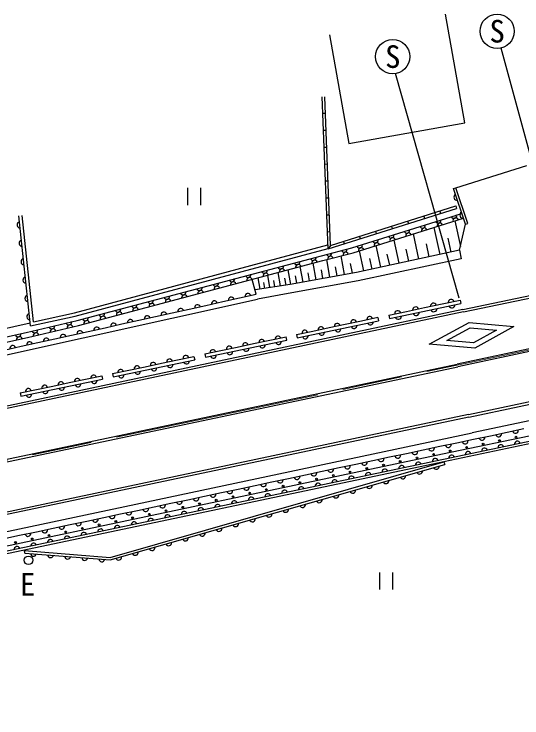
# Model space of a CAD drawing. Units: millimetres, scale not verified. Extents: x 40000 to 680000, y 20000 to 380000.
# Drawn here: x 183079 to 212705, y 285439 to 326499 of the extents above; entities that cross this region are included whole.
import ezdxf
from ezdxf.enums import TextEntityAlignment as Align

# ---------------------------------------------------------------- set-up
doc = ezdxf.new("R2010")
doc.units = ezdxf.units.MM
doc.header["$LTSCALE"] = 1000
doc.linetypes.add('CHAIN', pattern=[18.5, 12, -1.5, 3.5, -1.5])
for name, color, linetype, lineweight in [('M-BGD', 7, 'Continuous', 25), ('M-BGD-EXST', 7, 'Continuous', 25), ('M-BMK', 2, 'CHAIN', 13), ('M-STR-STRC', 7, 'Continuous', 25)]:
    doc.layers.add(name, color=color, linetype=linetype, lineweight=lineweight)
doc.styles.add('ＭＳ ゴシック', font='')
doc.styles.get('ＭＳ ゴシック').set_extended_font_data('MS Gothic')

msp = doc.modelspace()

# ---------------------------------------------------------------- linework, layer by layer
at = {"layer": 'M-BGD'}
for p, q in [((209381, 320159), (208253, 326489)), ((201480, 325282), (202608, 318952)), ((201395, 312795), (201053, 321674)), ((201537, 312997), (201203, 321680)), ((201241, 320696), (201092, 320690)), ((202608, 318952), (209381, 320159)), ((201279, 319709), (201129, 319703)), ((201317, 318723), (201167, 318717)), ((201355, 317736), (201205, 317730)), ((208849, 316372), (212993, 317667)), ((201393, 316749), (201243, 316744)), ((208707, 316323), (208849, 316372)), ((209417, 314241), (208707, 316323)), ((209559, 314290), (208849, 316372)), ((201431, 315763), (201281, 315757)), ((201395, 312795), (208895, 315161)), ((201537, 312997), (208850, 315304)), ((207913, 315011), (207958, 314868)), ((208851, 315307), (208896, 315164)), ((184032, 308307), (183348, 314722)), ((184207, 308550), (183547, 314743)), ((201469, 314776), (201319, 314770)), ((206975, 314715), (207021, 314572)), ((205100, 314123), (205145, 313980)), ((206038, 314419), (206083, 314276)), ((208792, 314432), (209114, 312933)), ((209064, 312717), (209417, 314241)), ((209417, 314241), (209559, 314290)), ((201507, 313790), (201357, 313784)), ((204163, 313828), (204208, 313685)), ((207926, 312473), (207588, 314054)), ((203225, 313532), (203270, 313389)), ((205536, 311962), (205245, 313318)), ((206685, 312208), (206372, 313672)), ((208583, 312614), (208407, 313435)), ((201537, 312999), (201395, 312797)), ((202287, 313236), (202333, 313093)), ((204471, 311734), (204202, 312991)), ((207294, 312338), (207131, 313099)), ((203484, 311522), (203235, 312687)), ((204993, 311845), (204853, 312498)), ((206100, 312082), (205949, 312787)), ((209064, 312717), (209168, 312228)), ((201507, 311148), (201320, 312174)), ((202364, 311305), (202166, 312391)), ((203968, 311626), (203838, 312231)), ((199940, 310862), (199775, 311767)), ((200699, 311001), (200523, 311965)), ((201929, 311225), (201833, 311753)), ((202812, 311386), (202710, 311945)), ((197997, 310540), (197883, 311266)), ((198616, 310636), (198493, 311427)), ((199228, 310733), (199073, 311581)), ((200313, 310931), (200228, 311397)), ((201097, 311073), (201006, 311571)), ((197207, 310156), (196964, 311022)), ((197428, 310451), (197324, 311118)), ((197706, 310495), (197652, 310842)), ((198300, 310587), (198241, 310966)), ((198946, 310688), (198882, 311101)), ((199578, 310797), (199498, 311234)), ((196228, 309941), (197208, 310158)), ((165633, 302854), (197272, 309863)), ((194268, 309507), (195248, 309724)), ((195248, 309724), (196228, 309941)), ((204976, 308735), (209141, 309614)), ((208059, 309592), (209100, 309812)), ((209100, 309810), (209141, 309614)), ((192308, 309073), (193288, 309290)), ((193288, 309290), (194268, 309507)), ((205977, 309153), (207018, 309373)), ((207018, 309373), (208059, 309592)), ((190348, 308639), (191328, 308856)), ((191328, 308856), (192308, 309073)), ((203351, 308608), (204299, 308809)), ((204299, 308806), (204340, 308611)), ((204935, 308933), (205977, 309153)), ((204935, 308931), (204976, 308735)), ((165529, 304392), (184013, 308490)), ((188388, 308204), (189368, 308421)), ((189368, 308421), (190348, 308639)), ((199601, 307607), (204340, 308611)), ((201455, 308206), (202403, 308407)), ((202403, 308407), (203351, 308608)), ((186428, 307770), (187408, 307987)), ((187408, 307987), (188388, 308204)), ((199560, 307805), (200508, 308006)), ((200508, 308006), (201455, 308206)), ((184468, 307336), (185448, 307553)), ((185448, 307553), (186428, 307770)), ((197998, 307471), (198948, 307671)), ((198989, 307473), (198947, 307668)), ((199559, 307803), (199601, 307607)), ((183488, 307119), (184468, 307336)), ((194242, 306475), (198989, 307473)), ((196100, 307072), (197049, 307272)), ((197049, 307272), (197998, 307471)), ((182508, 306902), (183488, 307119)), ((194201, 306673), (195150, 306873)), ((195150, 306873), (196100, 307072)), ((188860, 305328), (193614, 306334)), ((191671, 306130), (192622, 306331)), ((192622, 306331), (193572, 306532)), ((193572, 306530), (193614, 306334)), ((194200, 306671), (194242, 306475)), ((189769, 305727), (190720, 305928)), ((190720, 305928), (191671, 306130)), ((188818, 305524), (188860, 305328)), ((188819, 305526), (189769, 305727)), ((183469, 304205), (188235, 305196)), ((186288, 304997), (187242, 305196)), ((187242, 305196), (188195, 305394)), ((188195, 305391), (188235, 305196)), ((184382, 304601), (185335, 304799)), ((185335, 304799), (186288, 304997)), ((183428, 304401), (183469, 304205)), ((183429, 304403), (184382, 304601)), ((219561, 303231), (208065, 300816)), ((219611, 302935), (208126, 300522)), ((219636, 302787), (208157, 300375)), ((212817, 302296), (211840, 302090)), ((131206, 285439), (209803, 302068)), ((210863, 301885), (209886, 301679)), ((211840, 302090), (210863, 301885)), ((208905, 301472), (207924, 301264)), ((209886, 301679), (208905, 301472)), ((206943, 301057), (205962, 300849)), ((207924, 301264), (206943, 301057)), ((208065, 300816), (166105, 291981)), ((204982, 300641), (204001, 300434)), ((205962, 300849), (204982, 300641)), ((208126, 300522), (166166, 291687)), ((208157, 300375), (166197, 291540)), ((188678, 294807), (208157, 300375)), ((188693, 294655), (208199, 300231)), ((203020, 300226), (202039, 300019)), ((204001, 300434), (203020, 300226)), ((208157, 300375), (208199, 300231)), ((201059, 299811), (200078, 299604)), ((202039, 300019), (201059, 299811)), ((199097, 299396), (198116, 299189)), ((200078, 299604), (199097, 299396)), ((197135, 298981), (196155, 298774)), ((198116, 299189), (197135, 298981)), ((195174, 298566), (194193, 298359)), ((196155, 298774), (195174, 298566)), ((193212, 298151), (192231, 297944)), ((194193, 298359), (193212, 298151)), ((191251, 297736), (190270, 297529)), ((192231, 297944), (191251, 297736)), ((189289, 297321), (188308, 297114)), ((190270, 297529), (189289, 297321)), ((187327, 296906), (186347, 296699)), ((188308, 297114), (187327, 296906)), ((185366, 296491), (184385, 296284)), ((186347, 296699), (185366, 296491)), ((183404, 296076), (182424, 295869)), ((184385, 296284), (183404, 296076)), ((183712, 295057), (183692, 295224)), ((183694, 295209), (188678, 294807)), ((183712, 295057), (188693, 294655))]:
    msp.add_line(p, q, dxfattribs=at)
for points in [[(201012, 312405), (202784, 312860), (209201, 314875)], [(201086, 312114), (202866, 312571), (209298, 314591)], [(184207, 308550), (186602, 309073), (201386, 313029)], [(184032, 308307), (186649, 308878), (201394, 312824)], [(209064, 312717), (203058, 311431), (199193, 310726), (197137, 310406)], [(165659, 303909), (183793, 307929), (186766, 308632), (201012, 312405)], [(165737, 303619), (183860, 307637), (186839, 308341), (201088, 312115)], [(209168, 312228), (203155, 310940), (199276, 310233), (197272, 309863)], [(249623, 309959), (241871, 308787), (237163, 307829), (209803, 302068)]]:
    msp.add_lwpolyline(points, dxfattribs=at)
for centre in [(212356, 301822), (210440, 301419), (211398, 301620), (208523, 301017), (209481, 301218), (206581, 300608), (207556, 300813), (204629, 300197), (205605, 300402), (202677, 299786), (203653, 299991), (200726, 299375), (201702, 299580), (198774, 298964), (199750, 299169), (196822, 298553), (197798, 298759), (194871, 298142), (195847, 298348), (192919, 297731), (193895, 297937), (190968, 297320), (191943, 297526), (189016, 296909), (189992, 297115), (187064, 296498), (188040, 296704), (185113, 296087), (186089, 296293), (183161, 295677), (184137, 295882)]:
    msp.add_circle(centre, 50, dxfattribs=at)
for centre, radius, start, end in [((208920, 315817), 187, 120.256, 277.4139), ((209275, 314776), 187, 120.2562, 277.4132), ((208740, 314744), 160, 201.1859, 13.6854), ((208842, 314439), 161, 21.3159, 193.556), ((183437, 314193), 182, 106.2213, 265.954), ((206906, 314168), 160, 201.1859, 13.6854), ((207823, 314456), 160, 201.1859, 13.6854), ((207923, 314150), 161, 21.3164, 193.5555), ((205990, 313880), 160, 201.1859, 13.6854), ((206086, 313573), 161, 21.3156, 193.5568), ((207004, 313862), 161, 21.3159, 193.556), ((183551, 313124), 182, 106.2215, 265.9538), ((204156, 313304), 160, 201.1859, 13.6854), ((205073, 313592), 160, 201.1853, 13.686), ((205167, 313285), 161, 21.3162, 193.554), ((203239, 313016), 160, 201.1841, 13.6872), ((204248, 312996), 161, 21.3138, 193.5563), ((201454, 312523), 152, 195.334, 13.47), ((202340, 312751), 152, 195.334, 13.47), ((202422, 312456), 153, 15.5824, 193.2215), ((203329, 312707), 161, 21.3144, 193.5558), ((183665, 312055), 182, 106.2212, 265.9556), ((199584, 312044), 164, 199.8484, 9.8197), ((200533, 312295), 164, 199.8494, 9.82), ((200615, 311977), 164, 19.8552, 189.8148), ((201532, 312228), 153, 15.582, 193.2224), ((198634, 311792), 164, 199.8503, 9.8194), ((199666, 311725), 164, 19.8574, 189.8122), ((196735, 311289), 164, 199.8503, 9.8194), ((197684, 311541), 164, 199.8485, 9.8213), ((197766, 311222), 164, 19.8574, 189.8122), ((198716, 311474), 164, 19.8556, 189.814), ((183779, 310986), 182, 106.2212, 265.9556), ((195785, 311037), 164, 199.8494, 9.82), ((195866, 310719), 164, 19.8571, 189.813), ((196816, 310970), 164, 19.8556, 189.814), ((193886, 310534), 164, 199.8503, 9.8194), ((194835, 310786), 164, 199.8485, 9.8213), ((194917, 310467), 164, 19.8556, 189.814), ((183893, 309917), 182, 106.222, 265.9547), ((191986, 310031), 164, 199.8484, 9.8197), ((192936, 310283), 164, 199.8485, 9.8213), ((193017, 309964), 164, 19.8556, 189.814), ((193967, 310216), 164, 19.8574, 189.8122), ((196721, 310032), 168, 18.7297, 186.2523), ((191037, 309780), 164, 199.8512, 9.8181), ((191117, 309461), 164, 19.8552, 189.8148), ((192067, 309713), 164, 19.8574, 189.8122), ((194762, 309598), 168, 18.7282, 186.2522), ((195741, 309815), 168, 18.7282, 186.2522), ((207544, 309453), 180, 21.4697, 182.3709), ((208585, 309673), 180, 21.4686, 182.37), ((189137, 309277), 164, 199.8484, 9.8197), ((190087, 309528), 164, 199.8485, 9.8213), ((190168, 309210), 164, 19.8574, 189.8122), ((192802, 309163), 168, 18.7282, 186.2522), ((193782, 309380), 168, 18.7278, 186.2526), ((205462, 309014), 180, 21.4678, 182.3712), ((206503, 309233), 180, 21.4697, 182.3693), ((207573, 309316), 180, 201.4682, 2.3708), ((208614, 309536), 180, 201.4678, 2.3712), ((184007, 308848), 182, 106.2212, 265.9556), ((187238, 308774), 164, 199.8485, 9.8213), ((188188, 309025), 164, 199.8503, 9.8194), ((188268, 308706), 164, 19.8546, 189.8137), ((189218, 308958), 164, 19.8556, 189.814), ((190842, 308729), 168, 18.7278, 186.2526), ((191822, 308946), 168, 18.7282, 186.2522), ((203827, 308697), 162, 16.1792, 187.7388), ((205491, 308876), 180, 201.4682, 2.3708), ((206532, 309096), 180, 201.4697, 2.3693), ((186266, 308537), 171, 200.3525, 6.2343), ((186348, 308205), 171, 20.4657, 186.1204), ((187318, 308455), 164, 19.8556, 189.814), ((188882, 308295), 168, 18.7282, 186.2522), ((189862, 308512), 168, 18.7282, 186.2522), ((201932, 308295), 162, 16.1792, 187.7388), ((202880, 308496), 162, 16.1788, 187.7396), ((203864, 308524), 162, 196.1784, 7.74), ((184284, 308069), 171, 200.3533, 6.2331), ((185275, 308303), 171, 200.3514, 6.2333), ((185355, 307970), 171, 20.4675, 186.1185), ((186922, 307861), 168, 18.7282, 186.2522), ((187902, 308078), 168, 18.7286, 186.2513), ((200036, 307894), 162, 16.1784, 187.74), ((200984, 308094), 162, 16.1788, 187.7396), ((201968, 308123), 162, 196.1784, 7.74), ((202916, 308323), 162, 196.1792, 7.7388), ((183313, 307839), 164, 197.2349, 7.7682), ((183387, 307520), 163, 17.2006, 187.8018), ((184362, 307736), 171, 20.4649, 186.1216), ((184962, 307427), 168, 18.7282, 186.2522), ((185942, 307644), 168, 18.7278, 186.2526), ((198476, 307559), 162, 16.158, 187.5693), ((200073, 307721), 162, 196.1792, 7.7388), ((201020, 307922), 162, 196.1788, 7.7396), ((183002, 306993), 168, 18.7278, 186.2526), ((183982, 307210), 168, 18.7282, 186.2522), ((196577, 307160), 162, 16.16, 187.569), ((197526, 307360), 162, 16.1585, 187.5705), ((197562, 307188), 162, 196.1585, 7.5705), ((198512, 307387), 162, 196.1577, 7.5717), ((194678, 306761), 162, 16.16, 187.569), ((195627, 306961), 162, 16.1585, 187.5705), ((195663, 306789), 162, 196.1585, 7.5705), ((196613, 306988), 162, 196.1595, 7.5699), ((192149, 306218), 162, 16.3494, 187.5602), ((193100, 306420), 162, 16.3494, 187.5602), ((194714, 306589), 162, 196.1595, 7.5699), ((190247, 305816), 162, 16.3494, 187.5602), ((191198, 306017), 162, 16.3475, 187.5621), ((192185, 306047), 162, 196.348, 7.5612), ((193136, 306248), 162, 196.3494, 7.5602), ((189297, 305614), 162, 16.349, 187.5606), ((190284, 305644), 162, 196.3494, 7.5602), ((191234, 305846), 162, 196.349, 7.5606), ((186768, 305084), 163, 16.2447, 187.2445), ((187721, 305282), 163, 16.2447, 187.2445), ((187756, 305111), 163, 196.2467, 7.2443), ((189333, 305443), 162, 196.3474, 7.5605), ((184861, 304688), 163, 16.2447, 187.2445), ((185814, 304886), 163, 16.2447, 187.2445), ((185850, 304715), 163, 196.2447, 7.2445), ((186803, 304913), 163, 196.2447, 7.2445), ((183908, 304489), 163, 16.2456, 187.2433), ((183943, 304319), 163, 196.2452, 7.2437), ((184897, 304517), 163, 196.2467, 7.2443), ((212325, 302210), 167, 197.8308, 5.9487), ((210371, 301799), 167, 197.8328, 5.9485), ((211348, 302005), 167, 197.8327, 5.9469), ((208411, 301385), 168, 198.1145, 5.7778), ((209391, 301593), 168, 198.114, 5.7786), ((212436, 301416), 164, 16.6146, 187.1104), ((206449, 300970), 168, 198.1149, 5.7774), ((207430, 301178), 168, 198.1125, 5.7781), ((209565, 300813), 164, 16.6146, 187.1104), ((210522, 301014), 164, 16.6146, 187.1104), ((211479, 301215), 164, 16.6146, 187.1104), ((204488, 300555), 168, 198.1149, 5.7774), ((205468, 300763), 168, 198.1126, 5.7797), ((207642, 300405), 167, 17.7576, 186.0238), ((208608, 300612), 164, 16.615, 187.11), ((202526, 300140), 168, 198.1121, 5.7789), ((203507, 300348), 168, 198.1145, 5.7778), ((205691, 299994), 167, 17.7576, 186.0238), ((206667, 300200), 167, 17.7576, 186.0238), ((200564, 299725), 168, 198.1122, 5.7805), ((201545, 299933), 168, 198.1145, 5.7778), ((203739, 299583), 167, 17.7576, 186.0238), ((204715, 299789), 167, 17.7576, 186.0238), ((206730, 299835), 170, 202.792, 9.1174), ((207706, 300114), 170, 202.79, 9.1178), ((199584, 299518), 168, 198.1145, 5.7778), ((201787, 299172), 167, 17.7576, 186.0238), ((202763, 299378), 167, 17.7576, 186.0238), ((205755, 299556), 170, 202.7903, 9.117), ((197622, 299103), 168, 198.1129, 5.7777), ((198603, 299310), 168, 198.1145, 5.7778), ((199836, 298761), 167, 17.7557, 186.0257), ((200812, 298967), 167, 17.7557, 186.0257), ((203805, 298998), 170, 202.792, 9.1174), ((204780, 299277), 170, 202.7901, 9.1193), ((195660, 298688), 168, 198.113, 5.7793), ((196641, 298895), 168, 198.1145, 5.7778), ((197884, 298350), 167, 17.7557, 186.0257), ((198860, 298556), 167, 17.7557, 186.0257), ((202829, 298720), 170, 202.79, 9.1178), ((193699, 298273), 168, 198.114, 5.7786), ((194680, 298480), 168, 198.1145, 5.7778), ((195933, 297939), 167, 17.7576, 186.0238), ((196908, 298145), 167, 17.7576, 186.0238), ((200879, 298162), 170, 202.79, 9.1178), ((201854, 298441), 170, 202.792, 9.1174), ((191737, 297858), 168, 198.1145, 5.7778), ((192718, 298065), 168, 198.1125, 5.7781), ((193981, 297529), 167, 17.7572, 186.0242), ((194957, 297734), 167, 17.7572, 186.0242), ((199904, 297883), 170, 202.79, 9.1178), ((189776, 297443), 168, 198.1145, 5.7778), ((190757, 297650), 168, 198.1126, 5.7797), ((192029, 297118), 167, 17.7572, 186.0242), ((193005, 297323), 167, 17.7572, 186.0242), ((197953, 297326), 170, 202.79, 9.1178), ((198928, 297604), 170, 202.792, 9.1174), ((187814, 297028), 168, 198.1125, 5.7781), ((188795, 297235), 168, 198.1149, 5.7774), ((190078, 296707), 167, 17.7572, 186.0242), ((191054, 296912), 167, 17.7572, 186.0242), ((196978, 297047), 170, 202.7901, 9.1193), ((185853, 296613), 168, 198.1126, 5.7797), ((186833, 296820), 168, 198.1149, 5.7774), ((188126, 296296), 167, 17.7572, 186.0242), ((189102, 296501), 167, 17.7572, 186.0242), ((195027, 296489), 170, 202.7895, 9.1183), ((196002, 296768), 170, 202.792, 9.1174), ((183891, 296198), 168, 198.1145, 5.7778), ((184872, 296405), 168, 198.114, 5.7786), ((186174, 295885), 167, 17.7553, 186.0261), ((187150, 296090), 167, 17.7553, 186.0261), ((194052, 296210), 170, 202.792, 9.1174), ((184223, 295474), 167, 17.7553, 186.0261), ((185199, 295679), 167, 17.7553, 186.0261), ((192101, 295653), 170, 202.79, 9.1178), ((193077, 295931), 170, 202.79, 9.1178), ((183247, 295268), 167, 17.758, 186.023), ((191126, 295374), 170, 202.792, 9.1174), ((184212, 295036), 168, 181.382, 349.3982), ((185208, 294956), 168, 181.3839, 349.3963), ((186204, 294876), 168, 181.3832, 349.3955), ((189176, 294816), 170, 202.7901, 9.1193), ((190151, 295095), 170, 202.7903, 9.117), ((187201, 294795), 168, 181.382, 349.3982), ((188197, 294715), 168, 181.382, 349.3982)]:
    msp.add_arc(centre, radius, start, end, dxfattribs=at)
at = {"layer": 'M-BGD-EXST'}
for p, q in [((211484, 324524), (215104, 311137)), ((209037, 309918), (205328, 323030)), ((193198, 316356), (193198, 315356)), ((193948, 316356), (193948, 315356)), ((204406, 293925), (204406, 292925)), ((205156, 293925), (205156, 292925))]:
    msp.add_line(p, q, dxfattribs=at)
for centre, radius in [((211260, 325499), 1000), ((205171, 324018), 1000), ((183916, 294633), 250)]:
    msp.add_circle(centre, radius, dxfattribs=at)
at = {"layer": 'M-BMK'}
msp.add_line((170949, 297991), (227385, 309915), dxfattribs=at)
at = {"layer": 'M-STR-STRC'}
for p, q in [((227370, 309989), (208929, 306071)), ((227401, 309842), (208961, 305924)), ((209256, 309271), (129624, 292402)), ((209287, 309124), (129655, 292255)), ((170933, 298055), (208929, 306071)), ((170962, 297908), (208960, 305924)), ((209584, 303135), (134226, 287228)), ((209615, 302988), (130944, 286381))]:
    msp.add_line(p, q, dxfattribs=at)
for points in [[(209256, 309271), (223408, 312218), (233649, 314376), (238445, 315319), (242667, 316090), (247678, 316850), (251565, 317359), (254875, 317757), (258234, 318070), (259039, 318235), (259545, 318458), (259935, 318728)], [(209287, 309124), (223439, 312071), (233679, 314229), (238473, 315172), (242692, 315942), (247699, 316701), (251583, 317210), (254891, 317608), (257804, 317879)], [(209584, 303135), (230124, 307490), (234567, 308421), (239495, 309404), (244698, 310307), (249421, 311010), (254094, 311613), (259401, 312143), (264781, 312595), (269493, 312858), (274488, 313015), (278481, 313091)], [(209615, 302988), (230155, 307343), (234597, 308274), (239522, 309257), (244722, 310159), (249442, 310862), (254111, 311464), (259414, 311994), (264792, 312446), (269500, 312708), (274492, 312865), (278484, 312942)]]:
    msp.add_lwpolyline(points, dxfattribs=at)
for points in [[(212234, 308268), (209950, 307010), (207302, 307239), (209622, 308507)], [(211222, 308056), (209885, 307319), (208327, 307454), (209686, 308197)]]:
    msp.add_lwpolyline(points, close=True, dxfattribs=at)

# ---------------------------------------------------------------- texts
at = {"layer": 'M-BGD-EXST', "style": 'ＭＳ ゴシック'}
for s, p in [('S', (211260, 325499)), ('S', (205171, 324018)), ('E', (183872, 293233))]:
    msp.add_text(s, height=1320, dxfattribs=at).set_placement(p, align=Align.MIDDLE_CENTER)

doc.saveas('drawing.dxf')
